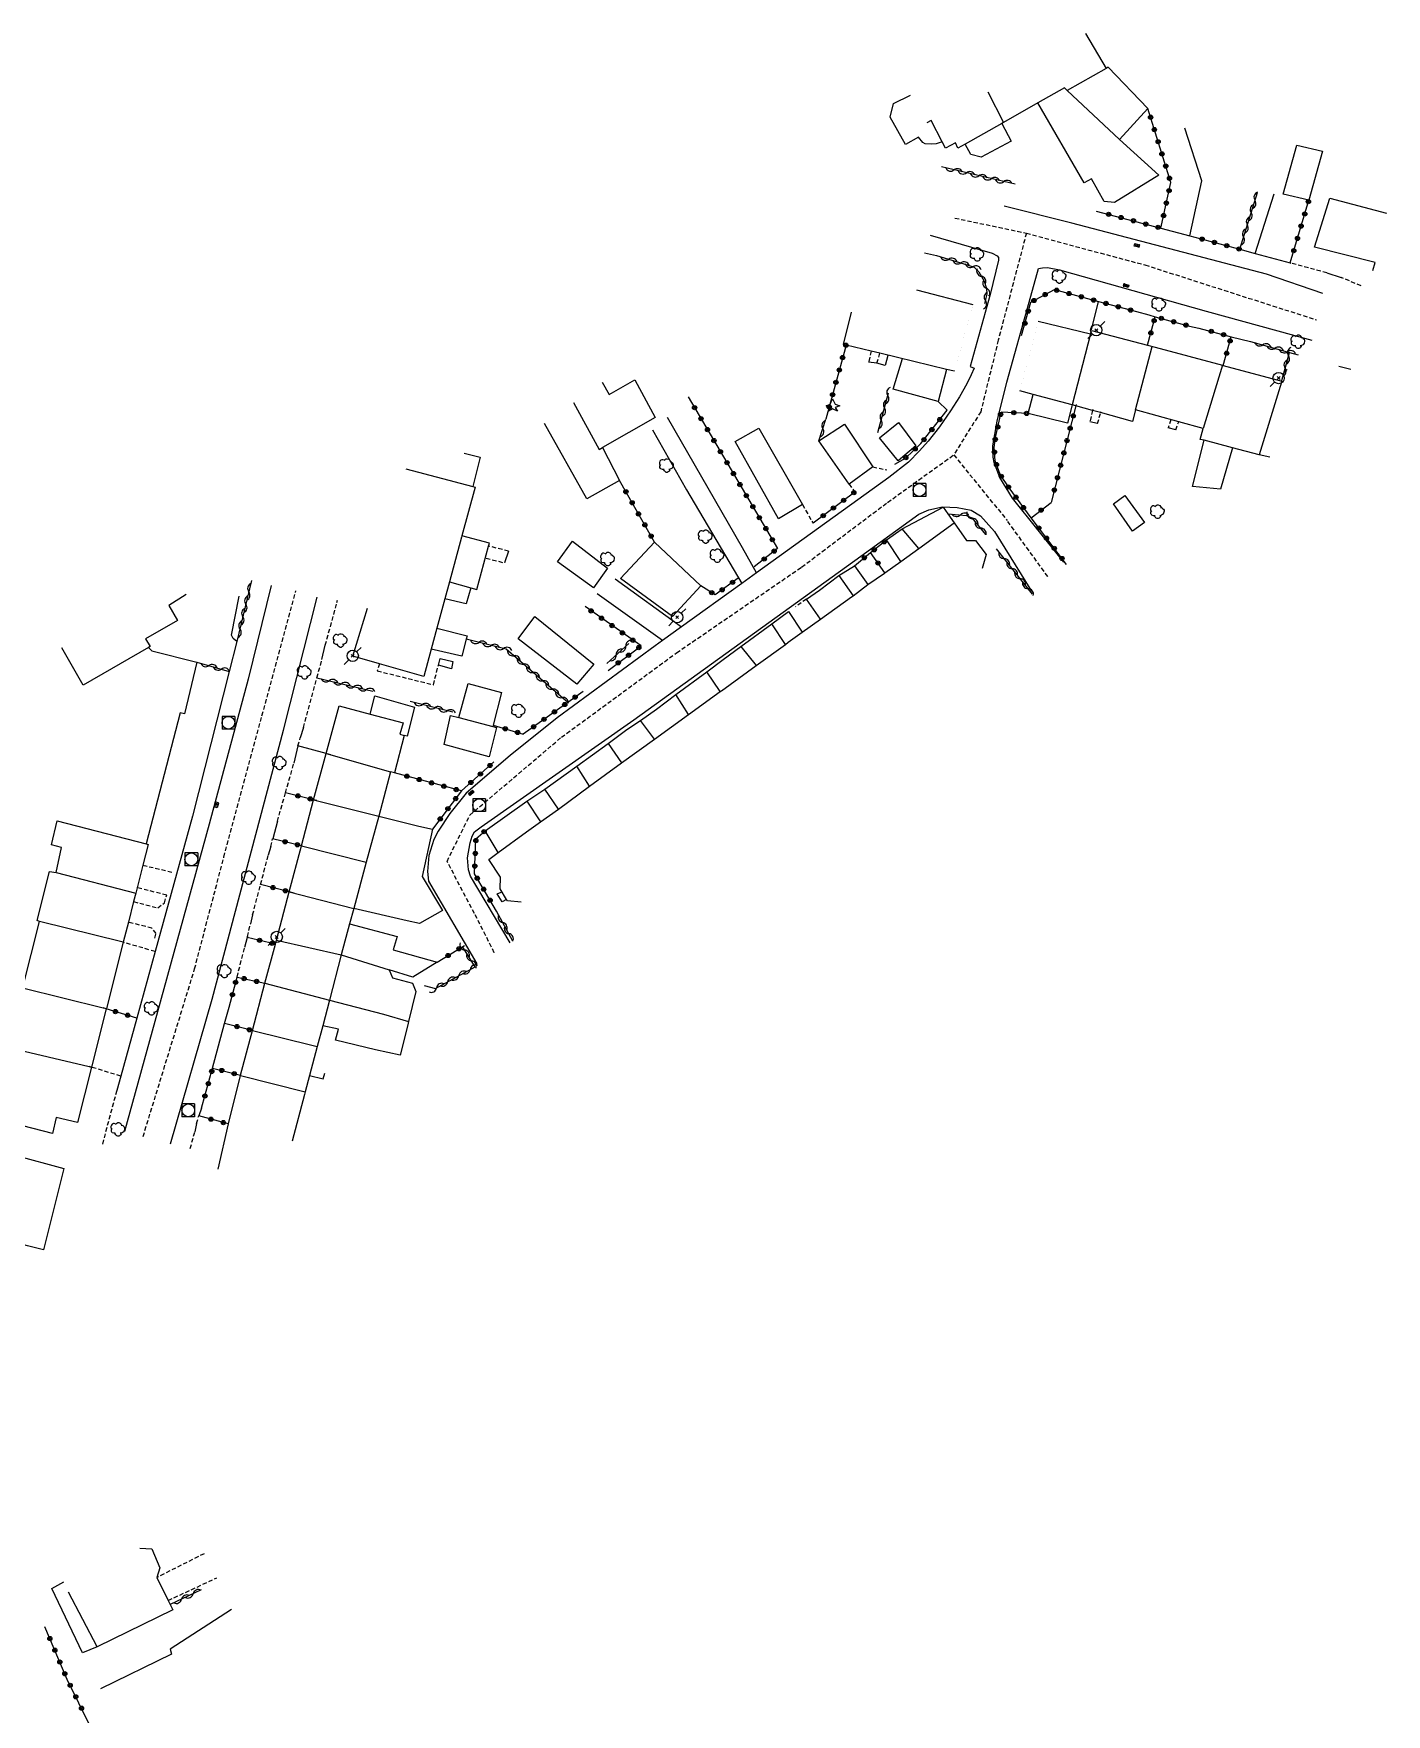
# Model space of a CAD drawing. Header units: millimetres. Extents: x 267000 to 268001, y 124012 to 125001.
# Drawn here: x 267143.1 to 267302.1, y 124738.6 to 124936.1 of the extents above; entities that cross this region are included whole.
import ezdxf

# ---------------------------------------------------------------- set-up
doc = ezdxf.new("R2010")
doc.units = ezdxf.units.MM
doc.linetypes.add('DASHED', pattern=[0.75, 0.5, -0.25])
doc.layers.get('0').update_dxf_attribs({"linetype": 'CONTINUOUS'})
for name, color, linetype in [('W0001', 6, 'DASHED'), ('W0008', 7, 'CONTINUOUS'), ('W0014', 7, 'CONTINUOUS'), ('W0017', 7, 'CONTINUOUS'), ('W0101', 7, 'CONTINUOUS'), ('W0104', 1, 'CONTINUOUS'), ('W0105', 7, 'CONTINUOUS'), ('W0112', 1, 'DASHED'), ('W0300', 7, 'CONTINUOUS'), ('W0303', 7, 'CONTINUOUS'), ('W0310', 3, 'CONTINUOUS'), ('W0323', 7, 'CONTINUOUS'), ('W0330', 7, 'CONTINUOUS'), ('W0401', 7, 'CONTINUOUS'), ('W0420', 7, 'CONTINUOUS'), ('W0473', 7, 'CONTINUOUS'), ('W1102', 7, 'CONTINUOUS')]:
    doc.layers.add(name, color=color, linetype=linetype)

# ---------------------------------------------------------------- blocks, each defined once
blk = doc.blocks.new('T300')
for p, q in [((-0.8, 0.51), (-0.86, 0.34)), ((-0.86, 0.34), (-0.86, 0.17)), ((-0.86, 0.17), (-0.74, 0.06)), ((-0.69, 0.63), (-0.8, 0.51)), ((-0.8, -0.06), (-0.74, 0.06)), ((-0.74, 0.06), (-0.69, 0.11)), ((-0.57, 0.69), (-0.69, 0.63)), ((-0.46, 0.69), (-0.57, 0.69)), ((-0.29, 0.63), (-0.46, 0.69)), ((-0.29, 0.63), (-0.17, 0.74)), ((-0.23, 0.57), (-0.29, 0.63)), ((-0.17, 0.74), (-0.06, 0.8)), ((-0.06, 0.8), (0.06, 0.8)), ((0.06, 0.8), (0.23, 0.74)), ((0.23, 0.74), (0.34, 0.63)), ((0.34, 0.63), (0.4, 0.51)), ((0.46, 0.46), (0.34, 0.46)), ((0.4, 0.51), (0.4, 0.46)), ((0.57, 0.4), (0.46, 0.46)), ((0.57, 0.4), (0.69, 0.29)), ((0.69, 0.29), (0.74, 0.17)), ((0.74, 0.06), (0.69, -0.17)), ((0.74, 0.17), (0.74, 0.06)), ((-0.8, -0.17), (-0.8, -0.06)), ((-0.8, -0.23), (-0.8, -0.17)), ((-0.74, -0.34), (-0.8, -0.23)), ((-0.69, -0.4), (-0.74, -0.34)), ((-0.51, -0.46), (-0.69, -0.4)), ((-0.4, -0.46), (-0.51, -0.46)), ((-0.4, -0.46), (-0.34, -0.46)), ((-0.34, -0.46), (-0.34, -0.4)), ((-0.34, -0.51), (-0.34, -0.46)), ((-0.29, -0.63), (-0.34, -0.51)), ((-0.17, -0.74), (-0.29, -0.63)), ((-0.06, -0.8), (-0.17, -0.74)), ((0.06, -0.8), (-0.06, -0.8)), ((0.17, -0.74), (0.06, -0.8)), ((0.23, -0.69), (0.17, -0.74)), ((0.29, -0.46), (0.23, -0.46)), ((0.29, -0.63), (0.23, -0.69)), ((0.46, -0.4), (0.29, -0.46)), ((0.34, -0.51), (0.29, -0.63)), ((0.34, -0.51), (0.34, -0.46)), ((0.57, -0.34), (0.46, -0.4)), ((0.63, -0.29), (0.57, -0.34)), ((0.69, -0.17), (0.63, -0.29))]:
    blk.add_line(p, q)
blk = doc.blocks.new('T401')
for p, q in [((-0.3, 0.3), (0, 0.3)), ((-0.3, -0.25), (-0.3, 0.3)), ((-0.3, 0.15), (0, 0.15)), ((-0.3, 0), (0, 0)), ((0, 0.3), (0, -0.25)), ((-0.3, -0.15), (0, -0.15)), ((-0.3, -0.25), (-0.3, -0.3)), ((-0.3, -0.3), (0, -0.3)), ((0, -0.3), (0, -0.25))]:
    blk.add_line(p, q)
blk = doc.blocks.new('T420')
for p, q in [((0.75, 0.75), (-0.75, 0.75)), ((-0.75, 0.75), (-0.75, -0.75)), ((0.75, 0.75), (0.75, -0.75)), ((0.75, -0.75), (-0.75, -0.75))]:
    blk.add_line(p, q)
blk.add_ellipse((0, 0), major_axis=(-0.53, 0.53), ratio=1, start_param=3.926991, end_param=10.210176)
blk = doc.blocks.new('T473')
for p, q in [((-0.166667, 0.166667), (0.166667, -0.166667)), ((-0.166667, -0.166667), (0.166667, 0.166667)), ((0.500001, 0.500001), (1.000002, 1.000002)), ((-1.000002, -1.000002), (-0.500001, -0.500001))]:
    blk.add_line(p, q)
blk.add_ellipse((0, 0), major_axis=(0.471405, 0.471405), ratio=1, start_param=5.4977871438, end_param=11.780972451)
blk = doc.blocks.new('T303')
for p, q in [((-0.77, 0), (-0.28, 0.21)), ((-0.28, -0.21), (-0.77, 0)), ((-0.28, 0.21), (0, 0.83)), ((0, 0.83), (0.28, 0.21)), ((0.28, 0.21), (0.83, 0)), ((0.83, 0), (0.28, -0.21)), ((-0.49, -0.63), (-0.28, -0.21)), ((0, -0.35), (-0.49, -0.63)), ((0.56, -0.63), (0, -0.35)), ((0.28, -0.21), (0.56, -0.63))]:
    blk.add_line(p, q)
blk = doc.blocks.new('t323o')
at = {"color": 0, "linetype": 'Continuous'}
for radius in [0.25, 0.15]:
    blk.add_circle((0, 0), radius, dxfattribs=at)
blk = doc.blocks.new('t310o')
at = {"color": 0, "linetype": 'Continuous'}
for centre, start, end in [((-0.5, 0.38), 216.8699, 323.1304), ((0.5, -0.37), 36.8699, 143.1303)]:
    blk.add_arc(centre, 0.625, start, end, dxfattribs=at)

msp = doc.modelspace()

# ---------------------------------------------------------------- linework, layer by layer
at = {"layer": 'W0001'}
for points in [[(267251.39, 124914.44), (267259.79, 124912.66)], [(267259.79, 124912.66), (267256.49, 124900.1), (267254.43, 124891.69), (267251.25, 124886.61)], [(267259.79, 124912.66), (267273.73, 124908.93), (267293.89, 124902.48), (267293.89, 124902.48), (267293.89, 124902.48)], [(267197.27, 124828.11), (267197.27, 124828.11), (267194.95, 124832.73), (267191.71, 124838.85), (267194.4, 124844.29), (267205.16, 124853.44), (267218.68, 124863.35), (267233.38, 124873.43), (267243.48, 124881.03), (267251.25, 124886.61)], [(267251.25, 124886.61), (267257.52, 124878.92)], [(267262.31, 124872.32), (267262.31, 124872.32), (267257.52, 124878.92)], [(267156, 124806.53), (267156, 124806.53), (267156, 124806.53), (267162.05, 124826.21), (267165.49, 124839.36), (267169.97, 124855.97), (267173.94, 124870.62), (267173.94, 124870.62), (267173.94, 124870.62), (267173.94, 124870.62)]]:
    msp.add_lwpolyline(points, dxfattribs=at)
at = {"layer": 'W0008'}
for points in [[(267255.54, 124905.45), (267253.19, 124896.98), (267253.65, 124896.82), (267253.32, 124896.02), (267252.8, 124894.97), (267251.94, 124893.42), (267250.89, 124891.8), (267249.58, 124889.92), (267248.26, 124888.24), (267247.24, 124887.09), (267245.93, 124885.76), (267243.63, 124883.95), (267231.72, 124875.36), (267228.09, 124872.75), (267226.36, 124871.5), (267219.26, 124866.4), (267217.04, 124864.8), (267216.19, 124864.19), (267204.65, 124855.7), (267199.12, 124851.31), (267193.96, 124846.85), (267192.05, 124844.47), (267190.67, 124842.4), (267190.18, 124841.44), (267189.59, 124839.56), (267189.43, 124837.65), (267189.53, 124836.53), (267195.21, 124826.82)], [(267264.21, 124874.02), (267258.18, 124881.52), (267256.69, 124883.95), (267256, 124885.73), (267255.9, 124886.35), (267255.86, 124887.67), (267256.35, 124890.57), (267257.49, 124895.15), (267260.11, 124904.55)], [(267199.13, 124829.27), (267194.49, 124837.11), (267194.22, 124837.87), (267194.12, 124839.25), (267194.45, 124841.03), (267194.68, 124841.82), (267194.94, 124842.32), (267195.73, 124842.91), (267213.66, 124855.5), (267240.34, 124874.73), (267247.15, 124879.65), (267248.33, 124880.15), (267249.94, 124880.51), (267251.65, 124880.42), (267253.3, 124880.13), (267254.39, 124879.44), (267256.04, 124877.6), (267260.38, 124870.6)]]:
    msp.add_lwpolyline(points, dxfattribs=at)
at = {"layer": 'W0014'}
for points in [[(267294.62, 124905.56), (267288.01, 124907.84), (267265.13, 124913.82), (267257.17, 124915.83)], [(267248.47, 124912.44), (267255.76, 124910.3), (267256.36, 124910), (267256.52, 124909.8), (267256.52, 124909.51), (267255.54, 124905.45)], [(267275.59, 124913.27), (267278.99, 124912.35)], [(267284.86, 124910.78), (267286.67, 124910.29), (267290.79, 124909.18), (267290.89, 124909.15)], [(267260.11, 124904.55), (267261.22, 124908.51), (267261.68, 124908.6), (267262.28, 124908.64), (267263.69, 124908.35), (267280.93, 124903.51), (267293.32, 124900.09)], [(267295.11, 124908), (267296.79, 124907.45)], [(267272.72, 124903.45), (267274.2, 124903.05)], [(267278.95, 124901.75), (267280.07, 124901.52)], [(267283.86, 124900.5), (267286.14, 124899.95)], [(267296.52, 124897.04), (267297.94, 124896.68)], [(267171.06, 124871.26), (267168.34, 124860.25), (267163.77, 124843.21), (267157.68, 124821.19), (267153.83, 124807.11)], [(267159.23, 124805.67), (267164.11, 124822.68), (267172.51, 124854.26), (267176.47, 124869.88)], [(267167.03, 124864.68), (267166.13, 124861.18), (267161.8, 124844.18), (267157.41, 124828.26), (267155.26, 124820.44), (267153.37, 124813.62), (267152.9, 124811.91)], [(267177.02, 124862.58), (267177.41, 124864.25)], [(267174.83, 124854.57), (267174.47, 124853.35)], [(267174.2, 124852.43), (267173.71, 124850.38)], [(267171.78, 124843.56), (267171.23, 124841.51)], [(267171, 124840.59), (267170.71, 124839.57)], [(267168.87, 124832.55), (267168.61, 124831.53)], [(267168.25, 124830.01), (267168.23, 124829.92), (267167.93, 124828.73)], [(267164.17, 124814.55), (267165.58, 124819.82), (267166.1, 124821.74)], [(267162.86, 124809.84), (267162.53, 124808.95)], [(267162.27, 124808.06), (267162.07, 124807.07)]]:
    msp.add_lwpolyline(points, dxfattribs=at)
at = {"layer": 'W0017'}
for points in [[(267278.99, 124912.35), (267280.43, 124918.81), (267278.41, 124925)], [(267286.67, 124910.29), (267288.9, 124917.28)], [(267228.09, 124872.75), (267226.44, 124875.71), (267217.61, 124891.01)], [(267215.84, 124889.56), (267219.84, 124882.52), (267226.36, 124871.5)], [(267211.49, 124872.04), (267219.26, 124866.4)], [(267167.03, 124864.68), (267166.57, 124865.05), (267166.4, 124865.44), (267167.28, 124870.02)], [(267217.04, 124864.8), (267209.35, 124870.29)], [(267166.4, 124750.95), (267159.16, 124746.29), (267159.33, 124745.7), (267151, 124741.63)]]:
    msp.add_lwpolyline(points, dxfattribs=at)
at = {"layer": 'W0101'}
for points in [[(267269.4, 124932.15), (267269.17, 124932.02), (267264.58, 124929.42), (267264.26, 124929.72)], [(267264.26, 124929.72), (267261.14, 124927.96), (267257.09, 124925.67), (267256.9, 124925.56), (267252.61, 124923.14), (267251.72, 124922.64), (267251.46, 124923.27), (267250.28, 124922.67), (267249.9, 124923.4), (267248.62, 124925.9), (267248.08, 124925.61)], [(267300.52, 124908.28), (267300.78, 124909.2), (267293.66, 124911.01), (267295.44, 124916.78), (267302.1, 124915.01)], [(267246.87, 124906), (267253.51, 124904.28)], [(267244.66, 124898.07), (267242.58, 124898.57), (267241.55, 124898.81), (267238.6, 124899.52), (267238.3, 124899.59), (267239.23, 124903.38)], [(267261.19, 124902.32), (267267.32, 124900.85)], [(267267.32, 124900.85), (267267.45, 124901.24), (267274.02, 124899.49), (267274.91, 124899.25), (267282.86, 124897.14), (267282.93, 124897.12), (267289.8, 124895.29), (267289.6, 124894.63)], [(267251.35, 124896.43), (267250.42, 124896.66), (267244.66, 124898.07)], [(267265.19, 124892.51), (267260.58, 124893.71), (267259.02, 124894.13)], [(267287.16, 124886.63), (267284.03, 124887.46), (267280.7, 124888.35), (267280.22, 124888.42), (267280.58, 124889.7), (267277.69, 124890.5), (267272.61, 124891.89), (267272.25, 124890.54), (267268.52, 124891.58), (267267.58, 124891.84), (267265.62, 124892.39), (267265.19, 124892.51)], [(267288.39, 124886.36), (267287.16, 124886.63)], [(267186.88, 124884.96), (267194.73, 124882.88), (267195.01, 124882.81), (267193.46, 124877.1), (267193.43, 124876.96), (267191.99, 124871.68), (267191.46, 124869.68), (267190.52, 124866.24), (267189.85, 124863.8), (267188.99, 124860.59), (267183.78, 124862.06), (267180.65, 124862.95), (267182.36, 124868.6)], [(267200.41, 124834.04), (267198.8, 124834.22), (267198.69, 124834.39), (267197.94, 124835.64), (267198, 124836.99), (267196.61, 124839.09), (267197.73, 124839.91), (267201.06, 124842.31), (267202.69, 124843.49), (267204.8, 124844.98), (267208.47, 124847.68), (267212.23, 124850.41), (267216.08, 124853.2), (267220.09, 124856.1), (267223.81, 124858.8), (267223.96, 124858.9), (267228.04, 124861.85), (267231.48, 124864.35), (267231.82, 124864.59), (267233.46, 124865.77), (267235.59, 124867.3), (267239.25, 124869.94), (267239.43, 124870.06), (267241.17, 124871.39), (267243.11, 124872.71), (267243.18, 124872.76), (267245.05, 124874.1), (267247.14, 124875.6), (267251.32, 124878.61), (267252.74, 124876.57), (267253.83, 124876.54), (267255.08, 124874.89), (267254.59, 124873.25)], [(267161.07, 124870.2), (267159.03, 124868.91), (267160.05, 124867.16), (267156.27, 124865.01)], [(267156.27, 124865.01), (267156.83, 124864.09), (267156.63, 124863.99), (267148.97, 124859.56), (267146.45, 124863.95), (267146.45, 124863.95), (267146.45, 124863.95)], [(267164.81, 124802.7), (267166.02, 124808), (267166.02, 124808), (267167.45, 124813.69), (267167.46, 124813.72), (267168.85, 124818.96), (267170.32, 124824.53), (267171.54, 124829.13), (267171.67, 124829.6), (267173.17, 124835.27), (267173.17, 124835.28), (267174.6, 124840.69), (267176.04, 124846.1), (267176.04, 124846.1), (267177.51, 124851.54), (267177.51, 124851.54), (267179.02, 124857.11), (267182.69, 124856.14), (267186.57, 124855.12), (267186.17, 124853.8), (267186.69, 124853.66), (267185.55, 124849.25), (267185.09, 124849.38), (267183.68, 124844.15), (267182.23, 124838.75), (267180.76, 124833.32), (267180.27, 124831.5), (267179.29, 124827.87), (267177.89, 124822.55), (267177.1, 124819.54), (267176.44, 124817.09), (267176.44, 124817.08), (267175.54, 124813.7), (267175.04, 124811.78), (267174.95, 124811.45), (267173.5, 124805.98)], [(267145.77, 124837.54), (267146.42, 124840.5), (267145.23, 124840.79), (267145.89, 124843.6), (267156.34, 124840.92), (267156.6, 124840.85), (267155.97, 124838.4), (267155.3, 124835.76), (267155.14, 124835.13), (267154.88, 124834.12), (267154.27, 124831.7), (267153.67, 124829.34), (267153.66, 124829.34), (267151.68, 124821.55), (267151.67, 124821.53), (267149.93, 124814.69), (267149.93, 124814.67), (267148.27, 124808.15), (267145.79, 124808.77)], [(267140.04, 124817.03), (267140.17, 124817.51), (267141.83, 124824), (267141.85, 124824.05), (267143.84, 124831.8), (267143.54, 124831.9), (267145.01, 124837.66), (267145.77, 124837.54)], [(267145.79, 124808.77), (267145.34, 124806.86), (267141.86, 124807.79), (267139.34, 124808.46), (267139.42, 124808.93), (267140.51, 124813.21), (267139.37, 124813.51), (267138.9, 124813.6), (267138.91, 124813.81), (267139.81, 124817.06), (267140.04, 124817.03)], [(267155.62, 124758.15), (267157.01, 124758.07), (267157.97, 124755.86), (267157.61, 124754.71)], [(267157.61, 124754.71), (267158.94, 124752.02), (267159.18, 124751.53), (267159.5, 124750.89), (267150.6, 124746.58), (267147.25, 124752.98)]]:
    msp.add_lwpolyline(points, dxfattribs=at)
for points in [[(267264.26, 124929.72), (267264.26, 124929.72)], [(267247.34, 124905.88), (267247.34, 124905.88)], [(267267.32, 124900.85), (267267.32, 124900.85)], [(267245.22, 124897.93), (267245.22, 124897.93)], [(267289.6, 124894.63), (267289.6, 124894.63)], [(267265.19, 124892.51), (267265.19, 124892.51)], [(267287.16, 124886.63), (267287.16, 124886.63)], [(267156.27, 124865.01), (267156.27, 124865.01)], [(267145.77, 124837.54), (267145.77, 124837.54)], [(267145.79, 124808.77), (267145.79, 124808.77)], [(267144.28, 124793.19), (267142.43, 124793.69), (267137.61, 124794.96), (267134.49, 124795.84), (267137, 124805.36), (267140.91, 124804.32), (267146.7, 124802.78)], [(267155.99, 124758.13), (267155.99, 124758.13)], [(267157.61, 124754.71), (267157.61, 124754.71)]]:
    msp.add_lwpolyline(points, close=True, dxfattribs=at)
at = {"layer": 'W0101', "const_width": 0.002}
for points in [[(267253.51, 124904.28), (267251.35, 124896.43)], [(267259.02, 124894.13), (267261.19, 124902.32)]]:
    msp.add_lwpolyline(points, dxfattribs=at)
at = {"layer": 'W0104'}
for points in [[(267269.4, 124932.15), (267274.08, 124927.31), (267274.07, 124927.3), (267270.73, 124923.68), (267264.58, 124929.42)], [(267249.9, 124923.4), (267249.21, 124923.17), (267248.65, 124923.14), (267247.89, 124923.17), (267247.63, 124923.3), (267247.1, 124923.96), (267245.59, 124923.07), (267243.77, 124926.29), (267244.16, 124927.91), (267246.18, 124928.86)], [(267270.73, 124923.68), (267275.35, 124919.47), (267270.15, 124916.27), (267268.93, 124916.4), (267267.44, 124919.06), (267266.59, 124918.57), (267261.14, 124927.96)], [(267256.9, 124925.56), (267257.99, 124923.49), (267254.47, 124921.6), (267253.28, 124921.9), (267252.61, 124923.14)], [(267270.73, 124923.68), (267270.73, 124923.68)], [(267250.42, 124896.66), (267249.44, 124892.9), (267244.13, 124894.34), (267245.22, 124897.93)], [(267209.95, 124895.14), (267210.78, 124893.7)], [(267210.78, 124893.7), (267213.8, 124895.42), (267216.19, 124891.01), (267210, 124887.47)], [(267210.78, 124893.7), (267210.78, 124893.7)], [(267265.19, 124892.51), (267264.64, 124890.33), (267260.02, 124891.47), (267260.58, 124893.71)], [(267206.58, 124892.75), (267209.61, 124887.24), (267210, 124887.47), (267211.98, 124883.59), (267208.13, 124881.44), (267203.15, 124890.31)], [(267284.03, 124887.46), (267282.62, 124882.59), (267279.3, 124882.91), (267280.7, 124888.35)], [(267193.71, 124886.83), (267195.59, 124886.34), (267194.73, 124882.88)], [(267210, 124887.47), (267210, 124887.47)], [(267247.14, 124875.6), (267245.21, 124877.92), (267250.01, 124880.47), (267250.55, 124879.7), (267251.32, 124878.61)], [(267245.05, 124874.1), (267243.36, 124876.63), (267245.21, 124877.92)], [(267245.21, 124877.92), (267245.21, 124877.92)], [(267191.99, 124871.68), (267194.5, 124871.01), (267195.22, 124870.78), (267196.6, 124875.89), (267196.7, 124876.25), (267193.46, 124877.1)], [(267235.5, 124870.72), (267237.77, 124872.44), (267239.43, 124870.06)], [(267237.77, 124872.44), (267239.58, 124873.59), (267241.17, 124871.39)], [(267237.77, 124872.44), (267237.77, 124872.44)], [(267194.5, 124871.01), (267193.97, 124869.1), (267191.46, 124869.68)], [(267194.5, 124871.01), (267194.5, 124871.01)], [(267235.59, 124867.3), (267233.95, 124869.66), (267235.5, 124870.72)], [(267235.5, 124870.72), (267235.5, 124870.72)], [(267229.89, 124866.77), (267231.84, 124868.21), (267233.46, 124865.77)], [(267190.52, 124866.24), (267194.09, 124865.35), (267193.98, 124864.94), (267193.47, 124862.98), (267189.85, 124863.8)], [(267226.22, 124864.08), (267229.89, 124866.77)], [(267231.48, 124864.35), (267229.89, 124866.77)], [(267222.24, 124861.12), (267224.18, 124862.59), (267226.22, 124864.08), (267228.04, 124861.85)], [(267226.22, 124864.08), (267226.22, 124864.08)], [(267156.63, 124863.99), (267157.03, 124863.6), (267162.3, 124862.26), (267160.86, 124856.19), (267160.34, 124856.32), (267156.34, 124840.92)], [(267218.6, 124858.44), (267222.24, 124861.12)], [(267223.81, 124858.8), (267222.24, 124861.12)], [(267182.69, 124856.14), (267183.21, 124858.29), (267187.89, 124856.98), (267187.01, 124853.58), (267186.69, 124853.66)], [(267193.1, 124855.77), (267194.18, 124859.76), (267198.1, 124858.71), (267197.13, 124854.86), (267197.09, 124854.69)], [(267216.31, 124856.75), (267218.6, 124858.44)], [(267220.09, 124856.1), (267218.6, 124858.44)], [(267216.08, 124853.2), (267214.44, 124855.39), (267216.31, 124856.75)], [(267216.31, 124856.75), (267216.31, 124856.75)], [(267193.1, 124855.77), (267193.1, 124855.77)], [(267197.09, 124854.69), (267197.09, 124854.69)], [(267210.66, 124852.71), (267212.86, 124854.33)], [(267212.86, 124854.33), (267214.44, 124855.39)], [(267212.86, 124854.33), (267212.86, 124854.33)], [(267214.44, 124855.39), (267214.44, 124855.39)], [(267206.96, 124850.04), (267210.66, 124852.71), (267212.23, 124850.41)], [(267210.66, 124852.71), (267210.66, 124852.71)], [(267204.8, 124844.98), (267203.22, 124847.33), (267206.96, 124850.04)], [(267208.47, 124847.68), (267206.96, 124850.04)], [(267201.08, 124845.91), (267203.22, 124847.33)], [(267203.22, 124847.33), (267203.22, 124847.33)], [(267197.73, 124839.91), (267196.18, 124842.44), (267201.08, 124845.91), (267202.69, 124843.49)], [(267201.08, 124845.91), (267201.08, 124845.91)], [(267183.68, 124844.15), (267188.4, 124842.97)], [(267188.4, 124842.97), (267190.02, 124842.64), (267188.78, 124837.07), (267191.19, 124833.06), (267188.46, 124831.57), (267187.04, 124831.86)], [(267188.4, 124842.97), (267188.4, 124842.97)], [(267187.04, 124831.86), (267180.76, 124833.32)], [(267180.27, 124831.5), (267185.84, 124830.03), (267185.39, 124828.45), (267190.56, 124827.01), (267187.7, 124825.26), (267184.9, 124826.11)], [(267187.04, 124831.86), (267187.04, 124831.86)], [(267179.29, 124827.87), (267184.9, 124826.11), (267185.29, 124825.16)], [(267184.9, 124826.11), (267184.9, 124826.11)], [(267185.29, 124825.16), (267185.29, 124825.16)], [(267185.29, 124825.16), (267187.67, 124824.54), (267188.06, 124823.58), (267187.18, 124820.02)], [(267177.89, 124822.55), (267184.23, 124820.9)], [(267184.23, 124820.9), (267184.23, 124820.9)], [(267184.23, 124820.9), (267187.18, 124820.02)], [(267183.3, 124816.69), (267178.62, 124817.86), (267178.95, 124819.15), (267177.1, 124819.54)], [(267187.15, 124819.86), (267187.1, 124819.65), (267186.2, 124816.1), (267183.3, 124816.69)], [(267187.18, 124820.02), (267187.15, 124819.86)], [(267187.15, 124819.86), (267187.15, 124819.86)], [(267183.3, 124816.69), (267183.3, 124816.69)], [(267175.54, 124813.7), (267177.16, 124813.31), (267177.34, 124813.96)], [(267150.6, 124746.58), (267148.87, 124745.85), (267145.27, 124753.43), (267146.67, 124754.18)]]:
    msp.add_lwpolyline(points, dxfattribs=at)
for points in [[(267292.99, 124916.54), (267289.96, 124917.26), (267291.56, 124923), (267294.59, 124922.28)], [(267230.66, 124879.09), (267225.57, 124888.18), (267228.34, 124889.76), (267233.49, 124880.78)], [(267238.96, 124883.19), (267235.42, 124888.26), (267238.41, 124890.24), (267241.75, 124885.21)], [(267244.72, 124885.91), (267242.54, 124888.6), (267244.77, 124890.42), (267246.79, 124887.69)], [(267272.26, 124877.66), (267270.04, 124880.88), (267271.36, 124881.84), (267273.67, 124878.65), (267272.26, 124877.66)], [(267208.94, 124871.01), (267204.71, 124874.03), (267206.45, 124876.47), (267210.58, 124873.32)], [(267218.2, 124867.63), (267212.1, 124872.07), (267216.11, 124876.36), (267221.55, 124871.23)], [(267206.95, 124859.67), (267200.09, 124865), (267202.02, 124867.63), (267208.95, 124862.02)], [(267196.66, 124851.13), (267191.39, 124852.6), (267192.11, 124856), (267193.1, 124855.77), (267197.09, 124854.69), (267197.51, 124854.59)]]:
    msp.add_lwpolyline(points, close=True, dxfattribs=at)
at = {"layer": 'W0105'}
for points in [[(267243.5, 124898.27), (267243.21, 124897.12), (267242.22, 124897.38)], [(267242.22, 124897.38), (267241.26, 124897.51)], [(267268.16, 124890.29), (267267.24, 124890.49)], [(267277.36, 124889.55), (267276.47, 124889.81)], [(267198.94, 124875.3), (267198.48, 124873.92)], [(267198.69, 124834.39), (267198.2, 124834.1), (267197.6, 124835.02), (267198.07, 124835.25)]]:
    msp.add_lwpolyline(points, dxfattribs=at)
msp.add_lwpolyline([(267192.22, 124861.49), (267190.7, 124861.91), (267190.9, 124862.7), (267192.38, 124862.34)], close=True, dxfattribs=at)
at = {"layer": 'W0112'}
for points in [[(267295.11, 124908), (267290.89, 124909.15)], [(267299.13, 124906.46), (267296.79, 124907.45)], [(267241.55, 124898.83), (267241.55, 124898.81), (267241.26, 124897.51)], [(267242.22, 124897.38), (267242.58, 124898.57), (267242.58, 124898.57)], [(267267.6, 124891.94), (267267.58, 124891.84), (267267.24, 124890.49)], [(267268.16, 124890.29), (267268.52, 124891.58), (267268.56, 124891.71)], [(267276.76, 124890.74), (267276.47, 124889.81)], [(267277.36, 124889.55), (267277.69, 124890.5), (267277.72, 124890.57)], [(267241.75, 124885.21), (267243.4, 124884.85)], [(267238.96, 124883.19), (267239.62, 124882.24)], [(267233.49, 124880.78), (267234.72, 124878.57)], [(267198.94, 124875.3), (267196.6, 124875.89)], [(267196.3, 124874.48), (267198.48, 124873.92)], [(267177.41, 124864.25), (267178.77, 124869.25), (267178.85, 124869.55)], [(267233.95, 124869.66), (267232.67, 124868.77)], [(267174.83, 124854.57), (267176.43, 124860.43), (267177.02, 124862.58)], [(267183.78, 124862.06), (267183.52, 124861.24), (267190.11, 124859.6), (267190.7, 124861.91)], [(267174.2, 124852.43), (267174.47, 124853.35)], [(267171.78, 124843.56), (267172.73, 124846.9), (267173.71, 124850.38)], [(267171, 124840.59), (267171.22, 124841.5), (267171.23, 124841.51)], [(267155.97, 124838.4), (267159.47, 124837.58)], [(267168.87, 124832.55), (267169.81, 124836.15), (267170.71, 124839.57)], [(267154.88, 124834.12), (267157.72, 124833.4), (267158.51, 124833.96), (267158.77, 124834.88), (267155.3, 124835.76), (267155.28, 124835.76)], [(267157.36, 124829.83), (267157.53, 124830.36), (267157.03, 124831.01), (267154.27, 124831.7)], [(267168.25, 124830.01), (267168.61, 124831.53)], [(267157.41, 124828.26), (267153.66, 124829.34), (267153.48, 124829.39)], [(267167.04, 124825.26), (267167.93, 124828.73)], [(267153.37, 124813.62), (267149.93, 124814.67), (267149.67, 124814.75)], [(267152.9, 124811.91), (267151.21, 124805.64)], [(267162.27, 124808.06), (267162.53, 124808.95)], [(267161.54, 124805.12), (267162.07, 124807.07)], [(267163.16, 124757.5), (267157.61, 124754.71)], [(267158.93, 124752.01), (267158.94, 124752.02), (267164.66, 124754.66)]]:
    msp.add_lwpolyline(points, dxfattribs=at)
at = {"layer": 'W0310'}
for points in [[(267258.46, 124918.41), (267249.83, 124920.44)], [(267284.86, 124910.78), (267286.95, 124917.44)], [(267247.81, 124910.37), (267249.23, 124910.02)], [(267249.23, 124910.02), (267252.97, 124908.92), (267253.66, 124908.66), (267254.19, 124908.13), (267254.82, 124907.01), (267255.09, 124906.16), (267255.15, 124905.5), (267254.89, 124904.41)], [(267286.14, 124899.95), (267290.72, 124898.66), (267291.75, 124898.38)], [(267289.8, 124895.36), (267290.35, 124897.33), (267290.72, 124898.66)], [(267242.34, 124889.23), (267243.61, 124893.91)], [(267235.42, 124888.26), (267236.24, 124890.8)], [(267250.55, 124879.7), (267252.76, 124879.5), (267253.39, 124879.21), (267255.01, 124877.27)], [(267256.26, 124875.59), (267260.48, 124870.26)], [(267168.73, 124871.85), (267167.03, 124864.68)], [(267205.89, 124857.52), (267198.66, 124863.8), (267193.98, 124864.94)], [(267213.06, 124864.46), (267210.5, 124862.11)], [(267162.3, 124862.26), (267166.13, 124861.18)], [(267176.43, 124860.43), (267182.99, 124858.86)], [(267192.41, 124856.37), (267187.37, 124857.65)], [(267199.46, 124829.48), (267197.53, 124832.99)], [(267189.03, 124824.25), (267190.35, 124823.93), (267195.02, 124826.47), (267193.57, 124828.78)], [(267162.82, 124753.24), (267159.18, 124751.53), (267159.16, 124751.52)]]:
    msp.add_lwpolyline(points, dxfattribs=at)
at = {"layer": 'W0323'}
for points in [[(267275.59, 124913.27), (267276.77, 124918.61), (267274.07, 124927.3)], [(267290.79, 124909.18), (267292.99, 124916.54)], [(267268.01, 124915.26), (267275.59, 124913.27)], [(267278.99, 124912.35), (267284.86, 124910.78)], [(267259.22, 124900.62), (267260.3, 124904.54), (267263.09, 124906.03), (267268.28, 124904.64), (267272.72, 124903.45)], [(267274.02, 124899.49), (267274.94, 124902.85)], [(267274.2, 124903.05), (267274.94, 124902.85), (267278.95, 124901.75)], [(267280.07, 124901.52), (267283.86, 124900.5)], [(267282.93, 124897.12), (267283.86, 124900.5)], [(267238.6, 124899.52), (267236.24, 124890.8)], [(267220.04, 124893.45), (267230.55, 124875.62)], [(267244.35, 124885.51), (267245.57, 124886.24), (267247.41, 124887.96), (267250.5, 124891.88)], [(267249.44, 124892.9), (267250.5, 124891.88)], [(267265.66, 124892.54), (267265.62, 124892.39), (267262.71, 124881.03)], [(267260.34, 124879.21), (267257.76, 124882.73), (267256.71, 124884.31), (267256.11, 124885.92), (267256.01, 124887.47), (267256.17, 124888.66), (267256.82, 124891.65)], [(267260.02, 124891.47), (267256.82, 124891.65)], [(267216.11, 124876.36), (267211.98, 124883.59)], [(267239.62, 124882.24), (267234.72, 124878.57)], [(267260.34, 124879.21), (267262.71, 124881.03)], [(267264.52, 124873.73), (267260.34, 124879.21)], [(267239.58, 124873.59), (267241.49, 124875.13), (267243.36, 124876.63)], [(267230.55, 124875.62), (267227.82, 124873.44)], [(267243.18, 124872.76), (267241.49, 124875.13)], [(267225.94, 124872.12), (267223.21, 124870.17), (267221.55, 124871.23)], [(267210.63, 124861.29), (267214.51, 124864.16), (267207.93, 124868.78), (267207.93, 124868.78)], [(267207.71, 124858.82), (267205.89, 124857.52), (267200.67, 124853.79)], [(267197.13, 124854.86), (267200.67, 124853.79)], [(267197.22, 124850.53), (267193.4, 124847.12)], [(267193.4, 124847.12), (267185.55, 124849.25)], [(267176.43, 124846), (267176.04, 124846.1), (267172.73, 124846.9)], [(267193.4, 124847.12), (267190.02, 124842.64)], [(267197.53, 124832.99), (267194.95, 124837.4), (267195.11, 124841.51), (267196.18, 124842.44)], [(267174.6, 124840.69), (267171.22, 124841.5)], [(267173.74, 124835.13), (267173.17, 124835.28), (267169.81, 124836.15)], [(267171.54, 124829.13), (267168.23, 124829.92)], [(267190.56, 124827.01), (267193.75, 124828.96)], [(267166.1, 124821.74), (267167.04, 124825.26), (267170.32, 124824.53)], [(267155.26, 124820.44), (267151.67, 124821.53), (267151.31, 124821.64)], [(267168.85, 124818.96), (267165.58, 124819.82)], [(267175.98, 124817.21), (267175.99, 124817.2)], [(267162.86, 124809.84), (267164.17, 124814.55), (267167.46, 124813.72)], [(267166.02, 124808), (267165.89, 124808.04), (267162.53, 124808.95)], [(267153.91, 124728.9), (267147.09, 124742.72), (267144.45, 124748.92)]]:
    msp.add_lwpolyline(points, dxfattribs=at)
at = {"layer": 'W0330'}
for points in [[(267267.46, 124901.32), (267268.28, 124904.64)], [(267178.07, 124851.38), (267177.51, 124851.54), (267174.2, 124852.43)]]:
    msp.add_lwpolyline(points, dxfattribs=at)
at = {"layer": 'W1102'}
for points in [[(267266.76, 124936.11), (267266.76, 124936.11), (267269.17, 124932.02)], [(267255.28, 124929.28), (267257.09, 124925.67)], [(267239.23, 124903.38), (267239.23, 124903.38)], [(267267.32, 124900.85), (267265.19, 124892.51)], [(267272.61, 124891.89), (267274.59, 124899.34)], [(267282.86, 124897.14), (267280.58, 124889.7)], [(267289.6, 124894.63), (267287.16, 124886.63)], [(267177.51, 124851.54), (267178.07, 124851.38), (267185.09, 124849.38)], [(267176.04, 124846.1), (267183.68, 124844.15)], [(267174.6, 124840.69), (267182.23, 124838.75)], [(267145.77, 124837.54), (267155.14, 124835.13)], [(267173.17, 124835.27), (267180.76, 124833.32)], [(267153.67, 124829.34), (267153.48, 124829.39), (267143.84, 124831.8)], [(267171.67, 124829.6), (267179.29, 124827.87)], [(267141.83, 124824), (267151.31, 124821.64), (267151.68, 124821.55)], [(267170.32, 124824.53), (267177.89, 124822.55)], [(267168.85, 124818.96), (267175.98, 124817.21), (267175.99, 124817.2), (267176.44, 124817.09)], [(267140.04, 124817.03), (267149.67, 124814.75), (267149.93, 124814.69)], [(267167.45, 124813.69), (267175.04, 124811.78)]]:
    msp.add_lwpolyline(points, dxfattribs=at)

# ---------------------------------------------------------------- block references
at = {"layer": 'W0300', "rotation": 359.9999899820874}
for p in [(267254.03, 124910.16), (267263.68, 124907.55), (267275.39, 124904.28), (267291.74, 124899.9), (267217.54, 124885.36), (267275.23, 124879.93), (267222.1, 124877), (267210.61, 124874.37), (267223.49, 124874.76), (267179.2, 124864.8), (267174.98, 124861.05), (267200.13, 124856.54), (267172.03, 124850.4), (267168.41, 124836.92), (267165.56, 124825.95), (267156.99, 124821.57), (267153.07, 124807.36)]:
    msp.add_blockref('T300', p, dxfattribs=at)
at = {"layer": 'W0303', "rotation": 359.9999899820874}
msp.add_blockref('T303', (267237.03, 124892.38), dxfattribs=at)
at = {"layer": 'W0310'}
for p, rotation in [((267251.29, 124920.1), 166.7640743547938), ((267252.75, 124919.75), 166.7640743547938), ((267254.21, 124919.41), 166.7640743547938), ((267255.67, 124919.07), 166.7640743547938), ((267257.13, 124918.72), 166.7640743547938), ((267286.66, 124916.51), 72.53580919860147), ((267286.21, 124915.07), 72.53580919860147), ((267285.76, 124913.64), 72.53580919860147), ((267285.31, 124912.21), 72.53580919860147), ((267250.67, 124909.6), 343.6091617663149), ((267252.11, 124909.17), 343.6091617663149), ((267253.54, 124908.71), 339.1903150408351), ((267254.49, 124907.59), 299.3626196335678), ((267254.97, 124904.74), 256.5102420839083), ((267255.07, 124906.21), 287.2014498575945), ((267287.58, 124899.54), 344.3456949839114), ((267289.02, 124899.14), 344.3456949839114), ((267290.47, 124898.73), 344.3456949839114), ((267290.2, 124896.8), 74.2922014487046), ((267290.6, 124898.25), 74.71576759023378), ((267243.52, 124893.57), 74.76352552247587), ((267242.73, 124890.68), 74.76352552247587), ((267243.13, 124892.12), 74.76352552247587), ((267235.88, 124889.69), 72.13581567789443), ((267252.05, 124879.57), 355.0045058452538), ((267253.45, 124879.14), 309.8142804226958), ((267254.41, 124877.99), 309.8142804226958), ((267257.19, 124874.41), 308.3580527562926), ((267258.12, 124873.24), 308.3580527562926), ((267259.05, 124872.06), 308.3580527562926), ((267168.07, 124869.06), 256.6902681014301), ((267168.41, 124870.52), 256.6902681014301), ((267259.98, 124870.89), 308.3580527562926), ((267167.72, 124867.6), 256.6902681014301), ((267167.38, 124866.14), 256.6902681014301), ((267195.44, 124864.59), 166.2293068582994), ((267196.9, 124864.23), 166.2293068582994), ((267198.36, 124863.87), 166.2293068582994), ((267212.71, 124864.14), 222.4334475619524), ((267163.74, 124861.85), 344.2225568981501), ((267199.56, 124863.02), 139.0280258284432), ((267200.69, 124862.04), 139.0280258284432), ((267211.6, 124863.12), 222.4334475619524), ((267165.19, 124861.44), 344.2225568981501), ((267177.89, 124860.08), 346.5551572201676), ((267179.35, 124859.73), 346.5551572201676), ((267201.82, 124861.05), 139.0280258284432), ((267202.95, 124860.07), 139.0280258284432), ((267180.81, 124859.38), 346.5551572201676), ((267182.26, 124859.03), 346.5551572201676), ((267204.09, 124859.09), 139.0280258284432), ((267205.22, 124858.1), 139.0280258284432), ((267188.82, 124857.28), 165.8008027309739), ((267190.28, 124856.91), 165.8008027309739), ((267191.73, 124856.54), 165.8008027309739), ((267198.25, 124831.67), 118.8403889410236), ((267198.98, 124830.36), 118.8403889410236), ((267193.79, 124828.43), 122.2662830234426), ((267194.43, 124826.15), 28.59241645806551), ((267194.59, 124827.17), 122.2662830234426), ((267190.48, 124823.99), 28.59241645806551), ((267191.79, 124824.71), 28.59241645806551), ((267193.11, 124825.43), 28.59241645806551), ((267160.52, 124752.16), 205.2444001157207), ((267161.88, 124752.8), 205.2444001157207)]:
    msp.add_blockref('t310o', p, dxfattribs=dict(at, rotation=rotation))
at = {"layer": 'W0323'}
for p, rotation in [((267274.39, 124926.28), 107.2800287250053), ((267274.83, 124924.84), 107.2800287250053), ((267275.28, 124923.41), 107.2800287250053), ((267275.72, 124921.98), 107.2800287250053), ((267276.17, 124920.55), 107.2800287250053), ((267276.61, 124919.12), 107.2800287250053), ((267276.56, 124917.66), 77.58030099840852), ((267276.24, 124916.2), 77.58030099840852), ((267292.94, 124916.36), 73.35569759152347), ((267269.46, 124914.88), 345.2635057101688), ((267270.92, 124914.5), 345.2635057101688), ((267272.37, 124914.12), 345.2635057101688), ((267273.82, 124913.73), 345.2635057101688), ((267275.27, 124913.35), 345.2635057101688), ((267275.92, 124914.73), 77.58030099840852), ((267292.08, 124913.49), 73.35569759152347), ((267292.51, 124914.92), 73.35569759152347), ((267280.44, 124911.96), 345.0211907776157), ((267281.89, 124911.58), 345.0211907776157), ((267283.34, 124911.19), 345.0211907776157), ((267291.65, 124912.05), 73.35569759152347), ((267284.79, 124910.8), 345.0211907776157), ((267291.22, 124910.61), 73.35569759152347), ((267262, 124905.45), 28.01291355941934), ((267263.35, 124905.96), 344.9758623946551), ((267264.8, 124905.57), 344.9758623946551), ((267260.01, 124903.51), 74.61153216701634), ((267260.68, 124904.75), 28.01291355941934), ((267266.25, 124905.19), 344.9758623946551), ((267267.69, 124904.8), 344.9758623946551), ((267269.14, 124904.41), 344.9801696809979), ((267270.59, 124904.02), 344.9801696809979), ((267272.04, 124903.63), 344.9801696809979), ((267259.62, 124902.07), 74.61153216701634), ((267274.81, 124902.38), 74.7751682864744), ((267275.65, 124902.66), 344.5879069512632), ((267277.1, 124902.26), 344.5879069512632), ((267278.54, 124901.86), 344.5879069512632), ((267238.59, 124899.49), 254.8533274379536), ((267274.42, 124900.94), 74.7751682864744), ((267281.52, 124901.13), 345.0253201479045), ((267282.97, 124900.74), 345.0253201479045), ((267283.73, 124900.01), 74.62610852847187), ((267238.2, 124898.04), 254.8533274379536), ((267283.33, 124898.56), 74.62610852847187), ((267237.81, 124896.59), 254.8533274379536), ((267237.02, 124893.69), 254.8533274379536), ((267237.41, 124895.14), 254.8533274379536), ((267220.8, 124892.16), 300.5152190701982), ((267236.63, 124892.25), 254.8533274379536), ((267258.32, 124891.57), 176.7448094438065), ((267259.82, 124891.48), 176.7448094438065), ((267221.56, 124890.87), 300.5152190701982), ((267222.32, 124889.58), 300.5152190701982), ((267248.69, 124889.58), 51.80412229633527), ((267249.62, 124890.76), 51.80412229633527), ((267256.44, 124889.9), 77.7344331081741), ((267256.76, 124891.36), 77.7344331081741), ((267264.94, 124889.75), 255.6485766412132), ((267265.31, 124891.2), 255.6485766412132), ((267223.08, 124888.29), 300.5152190701982), ((267247.76, 124888.4), 51.80412229633527), ((267256.14, 124888.43), 82.17447954670347), ((267264.57, 124888.29), 255.6485766412132), ((267223.84, 124886.99), 300.5152190701982), ((267224.61, 124885.7), 300.5152190701982), ((267245.63, 124886.29), 43.00399035420824), ((267246.73, 124887.32), 43.00399035420824), ((267256.04, 124886.94), 93.76985376343116), ((267256.28, 124885.47), 110.310409833893), ((267264.2, 124886.84), 255.6485766412132), ((267225.37, 124884.41), 300.5152190701982), ((267256.85, 124884.09), 123.7820215732683), ((267263.45, 124883.93), 255.6485766412132), ((267263.82, 124885.39), 255.6485766412132), ((267212.73, 124882.28), 119.708149952877), ((267226.13, 124883.12), 300.5152190701982), ((267226.89, 124881.82), 300.5152190701982), ((267239.52, 124882.17), 216.796878425183), ((267257.69, 124882.84), 123.7820215732683), ((267258.57, 124881.63), 126.2157027026202), ((267263.08, 124882.48), 255.6485766412132), ((267213.47, 124880.98), 119.708149952877), ((267214.21, 124879.68), 119.708149952877), ((267227.65, 124880.53), 300.5152190701982), ((267237.12, 124880.37), 216.796878425183), ((267238.32, 124881.27), 216.796878425183), ((267259.45, 124880.42), 126.2157027026202), ((267261.53, 124880.12), 37.48430604624082), ((267214.96, 124878.38), 119.708149952877), ((267228.41, 124879.24), 300.5152190701982), ((267229.18, 124877.95), 300.5152190701982), ((267235.92, 124879.47), 216.796878425183), ((267261.25, 124878.02), 127.3296213643024), ((267215.7, 124877.07), 119.708149952877), ((267229.94, 124876.65), 300.5152190701982), ((267243.09, 124876.41), 38.78669246692694), ((267262.16, 124876.82), 127.3296213643024), ((267263.07, 124875.63), 127.3296213643024), ((267228.99, 124874.38), 218.5957648897894), ((267230.16, 124875.31), 218.5957648897894), ((267240.75, 124874.53), 38.80189974738979), ((267241.92, 124875.47), 38.78669246692694), ((267242.36, 124873.91), 125.4209766168203), ((267263.98, 124874.44), 127.3296213643024), ((267225.27, 124871.64), 215.5237782786516), ((267222.82, 124870.42), 147.3415963990247), ((267224.05, 124870.77), 215.5237782786516), ((267208.64, 124868.28), 144.9636029517361), ((267209.87, 124867.42), 144.9636029517361), ((267211.1, 124866.56), 144.9636029517361), ((267212.32, 124865.69), 144.9636029517361), ((267213.55, 124864.83), 144.9636029517361), ((267214.25, 124863.97), 36.51402781530384), ((267211.83, 124862.18), 36.51402781530384), ((267213.04, 124863.07), 36.51402781530384), ((267206.77, 124858.15), 215.4959648040014), ((267204.33, 124856.41), 215.5065229812144), ((267205.55, 124857.28), 215.5065229812144), ((267198.56, 124854.43), 343.1923901696966), ((267200, 124854), 343.1923901696966), ((267201.89, 124854.67), 215.5065229812144), ((267203.11, 124855.54), 215.5065229812144), ((267196.76, 124850.12), 221.7322255446476), ((267187, 124848.86), 164.8388452031097), ((267188.45, 124848.47), 164.8388452031097), ((267189.9, 124848.07), 164.8388452031097), ((267194.52, 124848.12), 221.7322255446476), ((267195.64, 124849.12), 221.7322255446476), ((267174.19, 124846.54), 166.4205469181696), ((267175.64, 124846.19), 166.4205469181696), ((267191.35, 124847.68), 164.8388452031097), ((267192.73, 124846.23), 232.9730385933065), ((267192.79, 124847.29), 164.8388452031097), ((267191.82, 124845.04), 232.9730385933065), ((267190.92, 124843.84), 232.9730385933065), ((267196.07, 124842.34), 40.73295840357189), ((267172.68, 124841.15), 166.4632537421833), ((267174.14, 124840.8), 166.4632537421833), ((267195.1, 124841.29), 87.83105809621858), ((267194.98, 124838.29), 87.83105809621858), ((267195.04, 124839.79), 87.83105809621858), ((267195.26, 124836.87), 120.3250683686708), ((267171.26, 124835.77), 165.515266440057), ((267172.72, 124835.4), 165.515266440057), ((267196.02, 124835.58), 120.3250683686708), ((267196.77, 124834.28), 120.3250683686708), ((267169.69, 124829.57), 166.4780821451945), ((267171.15, 124829.22), 166.4780821451945), ((267193.12, 124828.58), 31.42085209064735), ((267191.84, 124827.79), 31.42085209064735), ((267166.87, 124824.64), 74.9554001325427), ((267167.87, 124825.08), 347.3121302345755), ((267169.33, 124824.75), 347.3121302345755), ((267166.49, 124823.19), 74.9554001325427), ((267152.75, 124821.2), 163.1336105606725), ((267154.18, 124820.77), 163.1336105606725), ((267167.03, 124819.44), 165.243481157278), ((267168.48, 124819.06), 165.243481157278), ((267163.66, 124812.73), 74.49218900986953), ((267164.06, 124814.17), 74.49218900986953), ((267165.24, 124814.28), 345.8245204040029), ((267166.7, 124813.91), 345.8245204040029), ((267163.26, 124811.28), 74.49218900986953), ((267163.98, 124808.56), 164.8141627375609), ((267165.43, 124808.16), 164.8141627375609), ((267145.04, 124747.54), 113.102572889468), ((267145.63, 124746.16), 113.102572889468), ((267146.21, 124744.78), 113.102572889468), ((267146.8, 124743.4), 113.102572889468), ((267147.43, 124742.04), 116.2441675743892), ((267148.09, 124740.69), 116.2441675743892), ((267148.76, 124739.35), 116.2441675743892)]:
    msp.add_blockref('t323o', p, dxfattribs=dict(at, rotation=rotation))
at = {"layer": 'W0401'}
for p, rotation in [((267272.84, 124911.36), 75.34544596189879), ((267271.47, 124906.35), 254.3174733498224), ((267194.46, 124847.03), 130.8090408905036), ((267164.49, 124845.52), 164.9635657596924)]:
    msp.add_blockref('T401', p, dxfattribs=dict(at, rotation=rotation))
at = {"layer": 'W0420', "rotation": 359.9999899820874}
for p in [(267247.23, 124882.49), (267166.02, 124855.14), (267195.49, 124845.45), (267161.67, 124839.09), (267161.3, 124809.6)]:
    msp.add_blockref('T420', p, dxfattribs=at)
at = {"layer": 'W0473', "rotation": 359.9999899820874}
for p in [(267268.01, 124901.27), (267289.44, 124895.64), (267218.76, 124867.54), (267180.63, 124863), (267171.7, 124829.97)]:
    msp.add_blockref('T473', p, dxfattribs=at)

doc.saveas('drawing.dxf')
